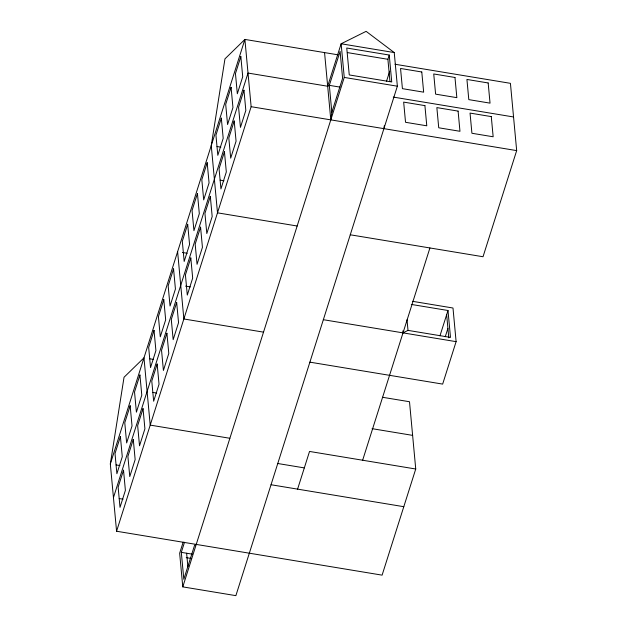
<?xml version="1.0" encoding="UTF-8"?>
<svg xmlns="http://www.w3.org/2000/svg" width="627" height="627" viewBox="0 0 627 627"><rect width="100%" height="100%" fill="white"/><g stroke="black" fill="none" stroke-linecap="round" stroke-linejoin="round"><path stroke-width="0.94" d="M331.832 112.264L329.332 85.35L340.1 51.39L342.593 78.297L331.832 112.264L330.797 119.875L324.559 52.597M384.03 127.704L384.288 125.8M382.47 397.267L409.502 401.735L415.74 469.012L382.102 575.147L116.575 531.241L110.328 463.964L124.036 377.258L143.975 357.829L150.214 425.106L229.874 438.281M110.328 463.964L244.898 39.423L338.071 54.831M113.456 497.603L248.018 73.061L327.678 86.236L329.332 85.35L339.959 87.106M116.575 531.241L251.137 106.7L244.898 39.423L224.96 58.852L211.26 145.558L217.498 212.835L297.159 226.01M183.162 542.159L179.651 553.233L182.778 586.872L235.877 595.65L397.361 86.197L394.242 52.558L366.129 31.35L341.135 43.78L327.678 86.236M196.235 544.416L194.574 545.294L183.813 579.262L181.313 552.348L184.51 542.253M182.778 586.872L344.254 77.419L341.135 43.78L394.242 52.558M389.947 81.4L387.894 59.291L389.242 55.043L346.755 48.02L349.255 74.934L391.734 81.957L389.242 55.043M386.514 81.283L389.712 71.188M297.59 489.131L309.534 451.448L415.74 469.012M362.641 460.234L429.918 247.963M439.958 335.853L447.991 310.498L411.304 304.432M445.264 336.73L447.882 328.47M412.441 301.305L452.992 308.014L456.111 341.652L442.654 384.1L309.895 362.155M394.979 64.236L510.425 83.328L516.672 150.605L483.025 256.741L350.266 234.788M447.991 310.498L450.492 337.404L408.005 330.382L403.004 332.866L402.832 330.946M347.342 52.582L387.894 59.291M344.254 77.419L397.361 86.197M393.286 97.083L513.544 116.967M251.137 106.7L516.672 150.605M217.013 146.514L220.853 147.149M220.132 180.153L223.972 180.788M182.41 252.485L187.214 253.284M185.537 286.124L190.334 286.923M323.352 319.699L456.111 341.652M263.512 332.145L183.86 318.971L177.613 251.693M149.735 358.785L153.568 359.42M152.855 392.424L156.695 393.058M372.07 428.672L412.621 435.373M277.761 463.51L304.314 467.899M271.036 484.742L403.804 506.694M116.089 464.921L119.929 465.555M119.208 498.559L123.049 499.194M181.313 552.348L192.418 554.182M186.243 557.63L191.07 558.43M446.651 314.738L448.791 337.812M407.025 319.809L408.005 330.382M186.627 553.226L187.873 566.683M120.4 436.549L115.015 453.533L116.888 473.714L122.273 456.73L120.4 436.549M130.157 405.771L124.773 422.755L126.646 442.936L132.031 425.952L130.157 405.771M139.915 374.993L134.531 391.977L136.404 412.158L141.788 395.175L139.915 374.993M154.038 330.413L148.662 347.397L150.535 367.579L155.911 350.595L154.038 330.413M163.796 299.635L158.412 316.619L160.285 336.801L165.669 319.817L163.796 299.635M173.554 268.858L168.169 285.841L170.042 306.023L175.427 289.039L173.554 268.858M187.685 224.278L182.3 241.262L184.173 261.443L189.558 244.459L187.685 224.278M197.442 193.5L192.058 210.484L193.931 230.665L199.315 213.682L197.442 193.5M207.192 162.722L201.816 179.698L203.689 199.888L209.065 182.904L207.192 162.722M221.323 118.142L215.939 135.126L217.812 155.308L223.196 138.324L221.323 118.142M231.081 87.365L225.696 104.348L227.57 124.53L232.954 107.546L231.081 87.365M240.839 56.587L235.454 73.563L237.327 93.752L242.712 76.768L240.839 56.587M123.519 470.187L118.135 487.171L120.008 507.353L125.392 490.369L123.519 470.187M133.277 439.409L127.892 456.393L129.765 476.575L135.15 459.591L133.277 439.409M143.034 408.632L137.65 425.615L139.523 445.797L144.908 428.813L143.034 408.632M157.165 364.052L151.781 381.036L153.654 401.217L159.039 384.233L157.165 364.052M166.915 333.274L161.539 350.258L163.412 370.439L168.788 353.456L166.915 333.274M176.673 302.496L171.289 319.48L173.162 339.662L178.546 322.678L176.673 302.496M190.804 257.916L185.42 274.9L187.293 295.082L192.677 278.098L190.804 257.916M200.562 227.139L195.177 244.122L197.05 264.304L202.435 247.32L200.562 227.139M210.319 196.361L204.935 213.345L206.808 233.526L212.185 216.542L210.319 196.361M224.442 151.781L219.066 168.765L220.931 188.946L226.316 171.963L224.442 151.781M234.2 121.003L228.816 137.987L230.689 158.169L236.073 141.185L234.2 121.003M243.958 90.225L238.573 107.201L240.447 127.391L245.831 110.407L243.958 90.225M421.783 71.987L400.543 68.468L402.416 88.658L423.656 92.169L421.783 71.987M454.975 77.474L433.735 73.962L435.608 94.144L456.848 97.655L454.975 77.474M488.167 82.96L466.927 79.449L468.8 99.63L490.04 103.141L488.167 82.96M424.91 105.626L403.663 102.107L405.536 122.296L426.783 125.808L424.91 105.626M458.102 111.112L436.854 107.601L438.728 127.783L459.967 131.294L458.102 111.112M491.286 116.598L470.046 113.087L471.919 133.269L493.159 136.78L491.286 116.598"/></g></svg>
